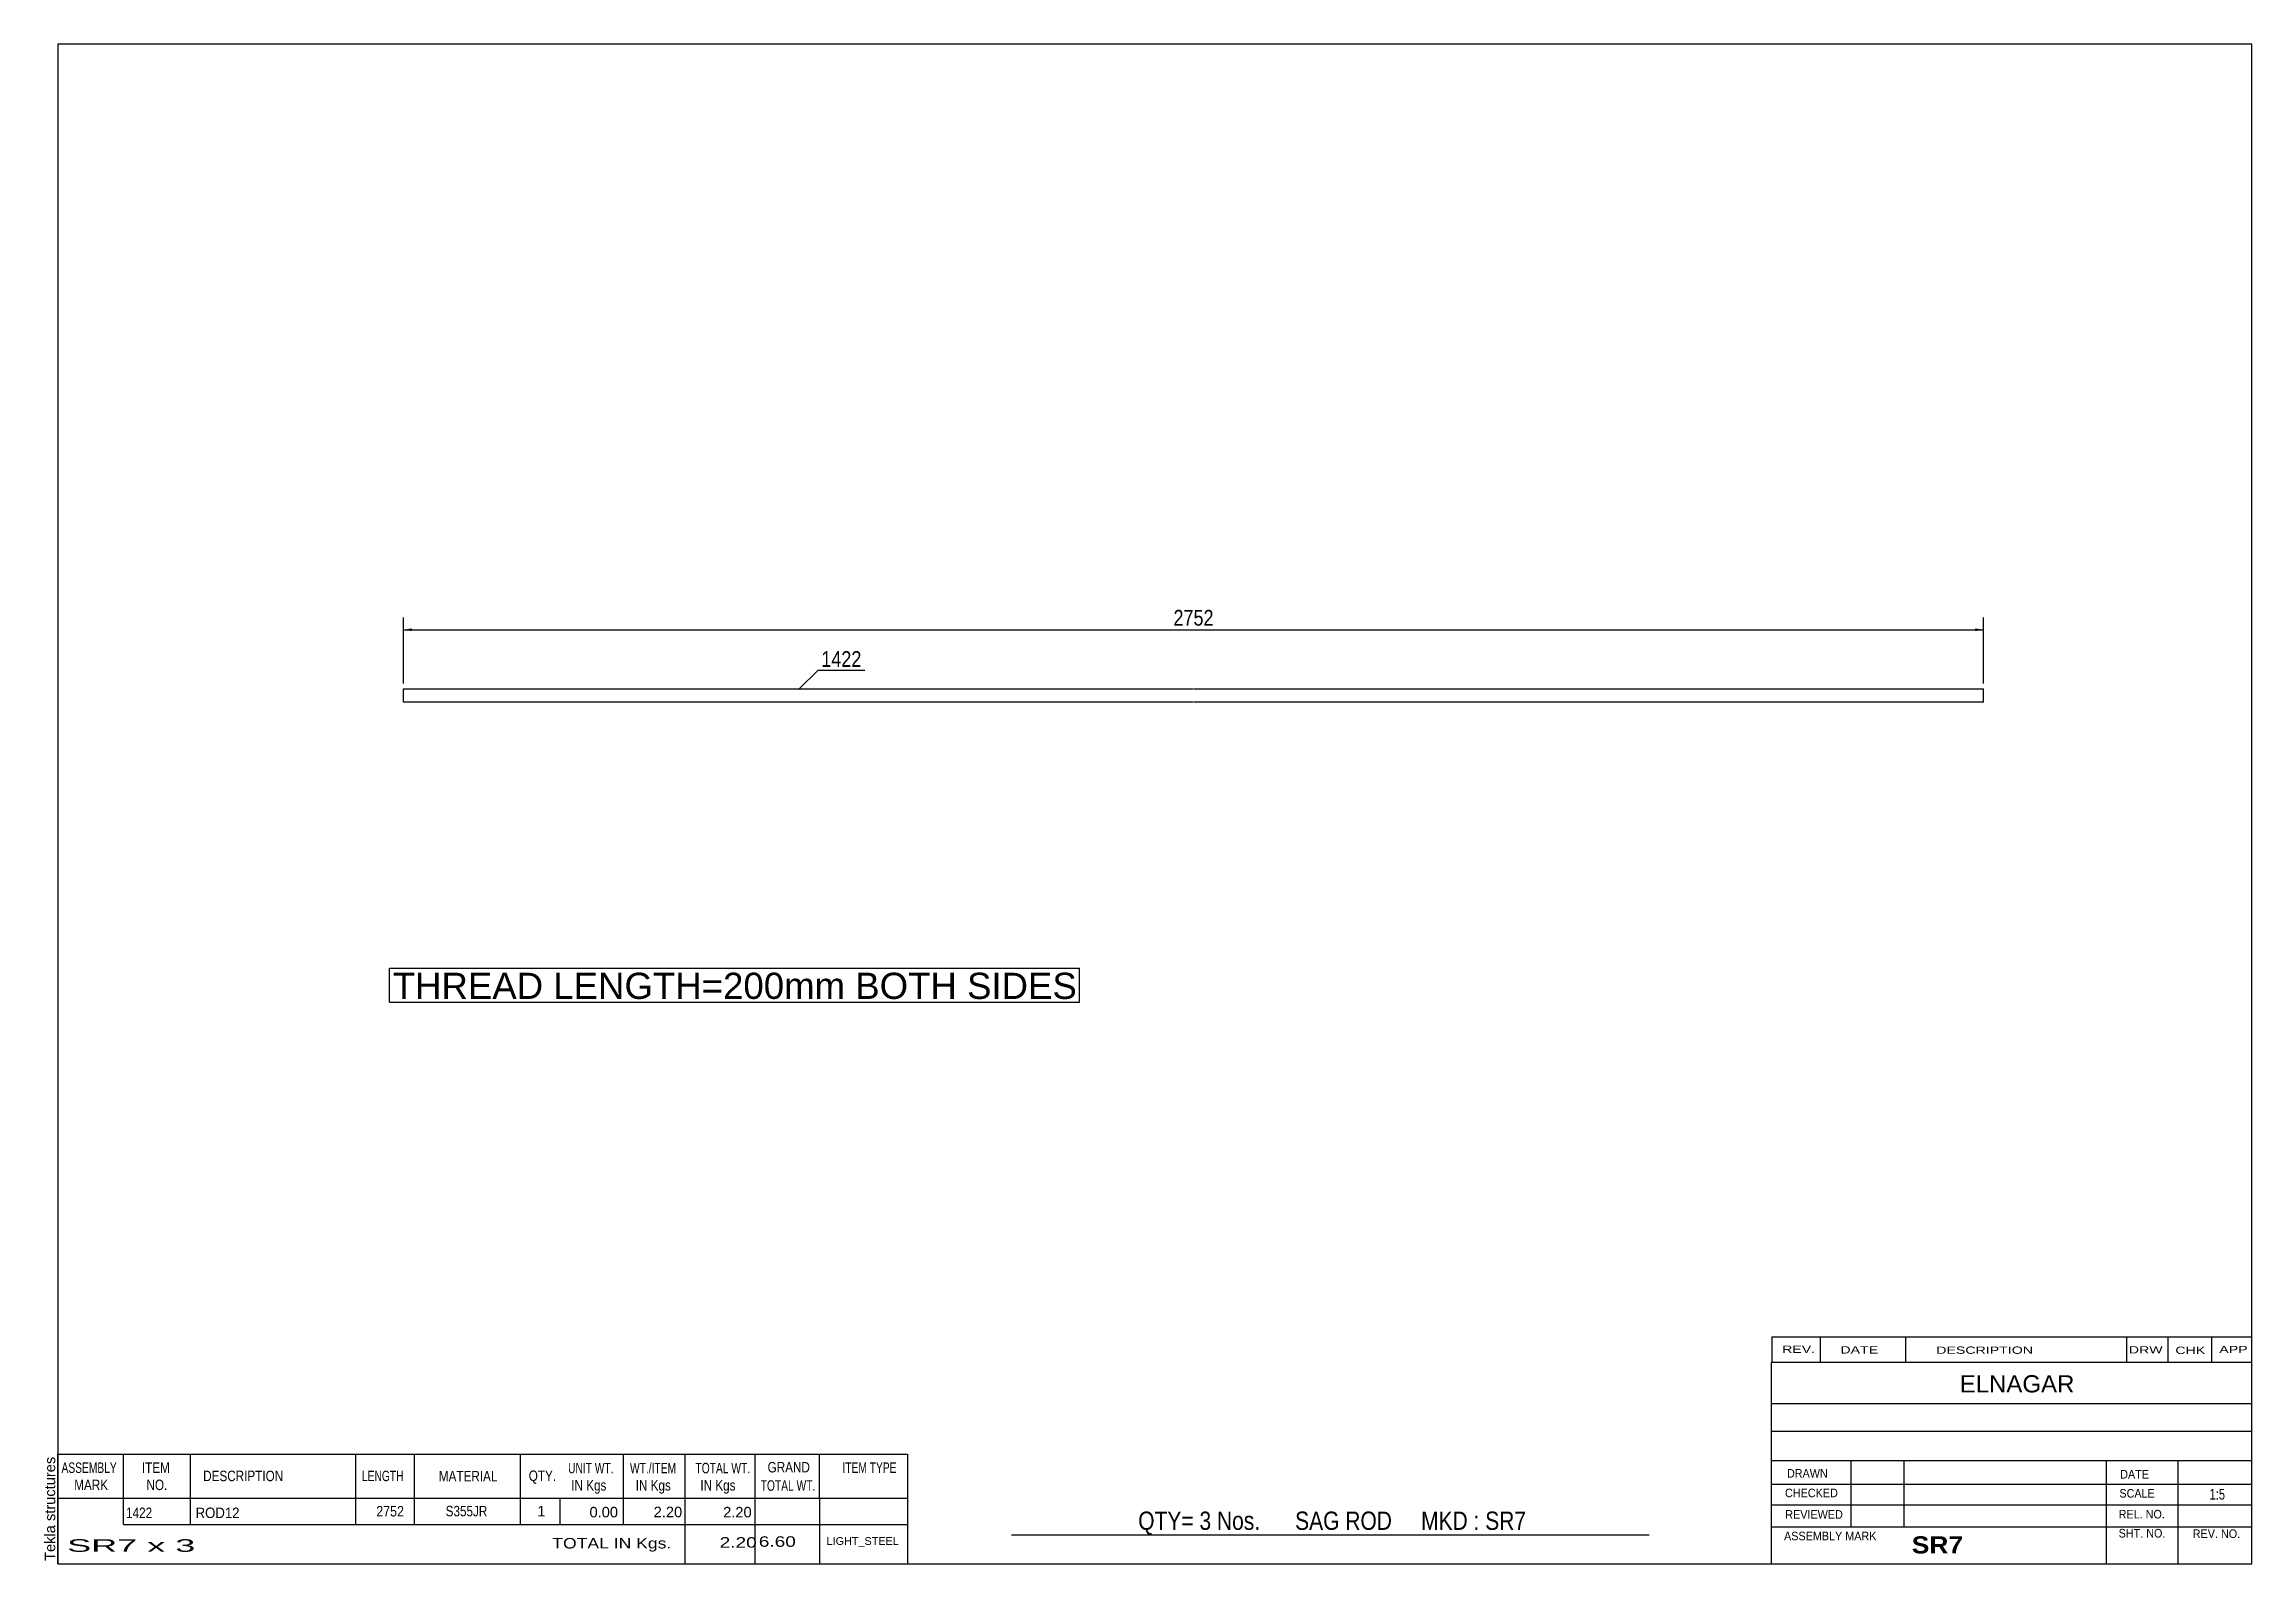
# Model space of a CAD drawing. Header units: millimetres. Extents: x -66 to 337, y -158 to 119.
import ezdxf

# ---------------------------------------------------------------- set-up
doc = ezdxf.new("R2010")
doc.units = ezdxf.units.MM
doc.styles.add('Arial', font='ARIAL.TTF', dxfattribs={"height": 0.2})
doc.styles.add('Arial Bold', font='ARIALBD.TTF', dxfattribs={"height": 0.2})
doc.styles.add('Arial Narrow', font='ARIALN.TTF', dxfattribs={"height": 0.2})

# ---------------------------------------------------------------- blocks, each defined once
blk = doc.blocks.new('Unknown-629075215-1210')
at = {"color": 5, "linetype": 'Continuous'}
for p, q in [((337, 118.75), (-63, 118.75)), ((-63, 118.75), (-63, -158.25)), ((337, -158.25), (337, 118.75)), ((-63, -158.25), (337, -158.25))]:
    blk.add_line(p, q, dxfattribs=at)
at = {"color": 174, "linetype": 'Continuous', "style": 'Arial'}
blk.add_text('Tekla structures', height=1.9102, rotation=90, dxfattribs=at).set_placement((-63.5, -157.75))
blk = doc.blocks.new('Part-629075215-1319 - 1233')
at = {"color": 2, "linetype": 'Continuous'}
for p, q in [((0, 1.2), (144, 1.2)), ((0, -1.2), (0, 1.2)), ((144.1, 1.2), (288.1, 1.2)), ((288.1, -1.2), (288.1, 1.2)), ((144, -1.2), (0, -1.2)), ((288.1, -1.2), (144.1, -1.2))]:
    blk.add_line(p, q, dxfattribs=at)
blk = doc.blocks.new('StraightDimension-629075215-1255 - 1233')
at = {"linetype": 'Continuous'}
for points in [[(1.5, 11.75), (0, 12), (1.5, 12.25)], [(286.6, 12.25), (288.1, 12), (286.6, 11.75)]]:
    blk.add_hatch(color=7, dxfattribs=at).paths.add_polyline_path(points)
at = {"color": 7, "linetype": 'Continuous'}
for p, q in [((0, 2.2), (0, 14.25)), ((288.1, 2.2), (288.1, 14.25)), ((0, 12), (288.1, 12))]:
    blk.add_line(p, q, dxfattribs=at)
at = {"color": 0}
blk.add_wipeout([(148.31, 12.15), (148.31, 16.35), (139.79, 16.35), (139.79, 12.15)], dxfattribs=at)
at = {"color": 3, "style": 'Arial Narrow'}
blk.add_text('2752', height=2.863, dxfattribs=at).set_placement((140.39, 12.75))
blk = doc.blocks.new('CBS_CALLOFF-629075215-1345')
at = {"color": 7, "linetype": 'Continuous'}
blk.add_line((110.88, -152.98), (227.11, -153), dxfattribs=at)
at = {"color": 3, "linetype": 'Continuous', "style": 'Arial Narrow'}
blk.add_text('QTY= 3 Nos.      SAG ROD     MKD : SR7', height=3.3405, dxfattribs=at).set_placement((133.96, -152.09))
blk = doc.blocks.new('CBS_BOM-629075215-1344')
at = {"color": 7, "linetype": 'Continuous'}
for p, q in [((-63.03, -146.28), (-63.03, -138.28)), ((-63.03, -138.28), (91.89, -138.28)), ((-51.03, -146.28), (-51.03, -138.28)), ((-38.84, -146.28), (-38.84, -138.28)), ((-8.68, -146.28), (-8.68, -138.28)), ((2, -146.28), (2, -138.28)), ((21.32, -146.28), (21.32, -138.28)), ((40.12, -146.28), (40.12, -138.28)), ((51.33, -146.28), (51.33, -138.28)), ((64.12, -146.28), (64.12, -138.28)), ((75.87, -146.28), (75.87, -138.28)), ((91.89, -138.29), (91.89, -146.27)), ((-63.03, -146.28), (91.89, -146.28)), ((-63.03, -151.08), (-63.03, -146.28)), ((-51.03, -151.08), (-51.03, -146.28)), ((-38.84, -151.08), (-38.84, -146.28)), ((-8.68, -151.08), (-8.68, -146.28)), ((2, -151.08), (2, -146.28)), ((21.32, -151.08), (21.32, -146.28)), ((28.58, -151.08), (28.58, -146.28)), ((40.12, -151.08), (40.12, -146.28)), ((51.33, -151.08), (51.33, -146.28)), ((64.12, -151.08), (64.12, -146.28)), ((75.89, -151.08), (75.89, -146.28)), ((91.89, -146.28), (91.89, -151.08)), ((-63.03, -158.28), (-63.03, -151.1)), ((-51.03, -151.08), (91.89, -151.08)), ((51.33, -158.28), (51.33, -151.1)), ((64.12, -158.28), (64.12, -151.1)), ((75.93, -158.28), (75.93, -151.1)), ((91.89, -151.08), (91.89, -158.28)), ((-63.03, -158.28), (91.89, -158.28))]:
    blk.add_line(p, q, dxfattribs=at)
at = {"color": 3, "linetype": 'Continuous', "style": 'Arial'}
for s, height, width, p in [('ASSEMBLY', 1.91, 0.7, (-62.35, -141.71)), ('ITEM', 1.91, 0.8, (-47.7, -141.71)), ('UNIT WT.', 1.91, 0.7, (30.01, -141.78)), ('WT./ITEM', 1.91, 0.7, (41.3, -141.78)), ('TOTAL WT.', 1.91, 0.7, (53.24, -141.78)), ('GRAND', 1.91, 0.8, (66.39, -141.62)), ('ITEM TYPE', 1.91, 0.7, (80.03, -141.7)), ('MARK', 1.91, 0.8, (-60.03, -144.84)), ('NO.', 1.91, 0.8, (-46.85, -144.84)), ('DESCRIPTION', 1.9102, 0.8, (-36.52, -143.21)), ('LENGTH', 1.91, 0.7, (-7.57, -143.21)), ('MATERIAL', 1.91, 0.8, (6.45, -143.26)), ('QTY.', 1.91, 0.8, (22.84, -143.18)), ('IN Kgs', 1.91, 0.8, (30.59, -144.92)), ('IN Kgs', 1.91, 0.8, (42.34, -144.92)), ('IN Kgs', 1.91, 0.8, (54.13, -144.92)), ('TOTAL WT.', 1.91, 0.7, (65.13, -144.96))]:
    blk.add_text(s, height=height, dxfattribs=dict(at, width=width)).set_placement(p)
at = {"color": 7, "linetype": 'Continuous', "style": 'Arial'}
for s, width, p in [('1422', 0.8, (-50.57, -149.93)), ('ROD12', 0.9, (-37.9, -149.93)), ('2752', 0.85, (-4.96, -149.65)), ('S355JR', 0.8, (7.69, -149.62))]:
    blk.add_text(s, height=1.91, dxfattribs=dict(at, width=width)).set_placement(p)
for s, p in [('1', (24.41, -149.62)), ('0.00', (33.92, -149.81)), ('2.20', (45.62, -149.78)), ('2.20', (58.29, -149.81))]:
    blk.add_text(s, height=1.91, dxfattribs=at).set_placement(p)
at = {"color": 6, "linetype": 'Continuous', "style": 'Arial'}
for s, height, width, p in [('SR7 x 3', 2.292, 2.05, (-61.31, -156.09)), ('TOTAL IN Kgs.', 1.9102, 1.2, (27.13, -155.48)), ('2.20', 1.91, 1.3, (57.65, -155.33)), ('6.60', 1.91, 1.3, (64.79, -155.17))]:
    blk.add_text(s, height=height, dxfattribs=dict(at, width=width)).set_placement(p)
blk.add_text('LIGHT_STEEL', height=1.4135, dxfattribs=at).set_placement((77.14, -154.83))
blk = doc.blocks.new('CBS_NAME_BLOG-629075215-1346')
at = {"color": 7, "linetype": 'Continuous'}
for p, q in [((249.41, -121.5), (336.93, -121.5)), ((249.41, -158.21), (249.41, -121.5)), ((249.41, -129.04), (336.93, -129.04)), ((249.48, -134.09), (337, -134.09)), ((249.41, -139.46), (336.93, -139.46)), ((263.93, -151.57), (263.93, -139.47)), ((273.62, -151.54), (273.62, -139.47)), ((310.53, -158.21), (310.53, -139.48)), ((323.58, -158.21), (323.58, -139.47)), ((249.42, -143.76), (337, -143.74)), ((249.41, -147.51), (336.93, -147.51)), ((249.41, -151.55), (336.93, -151.55)), ((249.41, -158.25), (337, -158.25))]:
    blk.add_line(p, q, dxfattribs=at)
at = {"color": 3, "linetype": 'Continuous', "style": 'Arial'}
blk.add_text('ELNAGAR', height=3.133, dxfattribs=at).set_placement((283.73, -127.03))
at = {"color": 3, "linetype": 'Continuous'}
for s, height, style, width, p in [('CHECKED', 1.566, 'Arial', 0.9, (251.89, -146.14)), ('DRAWN', 1.566, 'Arial', 0.9, (252.24, -142.57)), ('SCALE', 1.566, 'Arial', 0.9, (312.85, -146.21)), ('DATE', 1.566, 'Arial', 0.9, (313, -142.73)), ('1:5', 1.957, 'Arial Narrow', 0.9, (329.3, -146.57)), ('REVIEWED', 1.566, 'Arial', 0.9, (251.93, -150.06)), ('REL. NO.', 1.566, 'Arial', 0.9, (312.71, -150.01)), ('ASSEMBLY MARK', 1.5663, 'Arial', 0.9, (251.71, -153.99)), ('SHT. NO.', 1.566, 'Arial', 0.9, (312.71, -153.48)), ('REV. NO.', 1.566, 'Arial', 0.9, (326.23, -153.57)), ('SR7', 3.131, 'Arial Bold', 1.1, (274.99, -156.39))]:
    blk.add_text(s, height=height, dxfattribs=dict(at, style=style, width=width)).set_placement(p)
blk = doc.blocks.new('CBS_REVISION-629075215-1347')
at = {"color": 7, "linetype": 'Continuous'}
for p, q in [((249.49, -116.87), (336.99, -116.87)), ((249.49, -116.87), (249.49, -121.5)), ((258.29, -116.87), (258.29, -121.5)), ((273.88, -116.87), (273.88, -121.44)), ((314.14, -116.87), (314.14, -121.5)), ((321.68, -116.87), (321.68, -121.5)), ((329.63, -116.87), (329.63, -121.5)), ((249.49, -121.5), (336.99, -121.5))]:
    blk.add_line(p, q, dxfattribs=at)
at = {"color": 7, "style": 'Arial Narrow', "width": 1.7}
for s, height, p in [('REV.', 1.326, (251.35, -119.82)), ('DATE', 1.326, (261.98, -119.94)), ('DESCRIPTION', 1.3257, (279.46, -119.99)), ('DRW', 1.326, (314.57, -119.93)), ('CHK', 1.326, (323.06, -120.02)), ('APP', 1.326, (331.06, -119.87))]:
    blk.add_text(s, height=height, dxfattribs=at).set_placement(p)
blk = doc.blocks.new('Text-629075215-1211')
at = {"color": 0, "linetype": 'Continuous'}
blk.add_wipeout([(122.65, -55.3), (122.65, -50.3), (-1.96, -50.3), (-1.96, -55.3)], dxfattribs=at)
at = {"color": 7, "linetype": 'Continuous'}
for p, q in [((-2.56, -49.7), (123.25, -49.7)), ((-2.56, -55.9), (-2.56, -49.7)), ((123.25, -55.9), (123.25, -49.7)), ((-2.56, -55.9), (123.25, -55.9))]:
    blk.add_line(p, q, dxfattribs=at)
at = {"color": 1, "linetype": 'Continuous', "style": 'Arial'}
blk.add_text('THREAD LENGTH=200mm BOTH SIDES', height=4.7754, dxfattribs=at).set_placement((-1.96, -55.3))
blk = doc.blocks.new('Mark-629075215-1320 - 1233')
at = {"color": 0}
blk.add_wipeout([(83.497, 5.2375), (83.497, 8.2375), (76.1845, 8.2375), (76.1845, 5.2375)], dxfattribs=at)
blk.add_wipeout([(83.497, 5.2375), (83.497, 8.2375), (76.1845, 8.2375), (76.1845, 5.2375)], dxfattribs=at)
at = {"color": 7, "linetype": 'Continuous'}
for p, q in [((72.049, 1.102), (75.5845, 4.6375)), ((75.5845, 4.6375), (84.097, 4.6375))]:
    blk.add_line(p, q, dxfattribs=at)
at = {"color": 3, "style": 'Arial Narrow'}
blk.add_text('1422', height=2.86328, dxfattribs=at).set_placement((76.1845, 5.2375))

msp = doc.modelspace()

# ---------------------------------------------------------------- block references
for name in ['Unknown-629075215-1210', 'Part-629075215-1319 - 1233', 'CBS_REVISION-629075215-1347', 'CBS_NAME_BLOG-629075215-1346', 'CBS_BOM-629075215-1344', 'CBS_CALLOFF-629075215-1345']:
    msp.add_blockref(name, (0, 0))

# ---------------------------------------------------------------- next in the draw order: block references
for name in ['StraightDimension-629075215-1255 - 1233', 'Text-629075215-1211']:
    msp.add_blockref(name, (0, 0))

# ---------------------------------------------------------------- next in the draw order: block references
msp.add_blockref('Mark-629075215-1320 - 1233', (0, 0))

doc.saveas('drawing.dxf')
